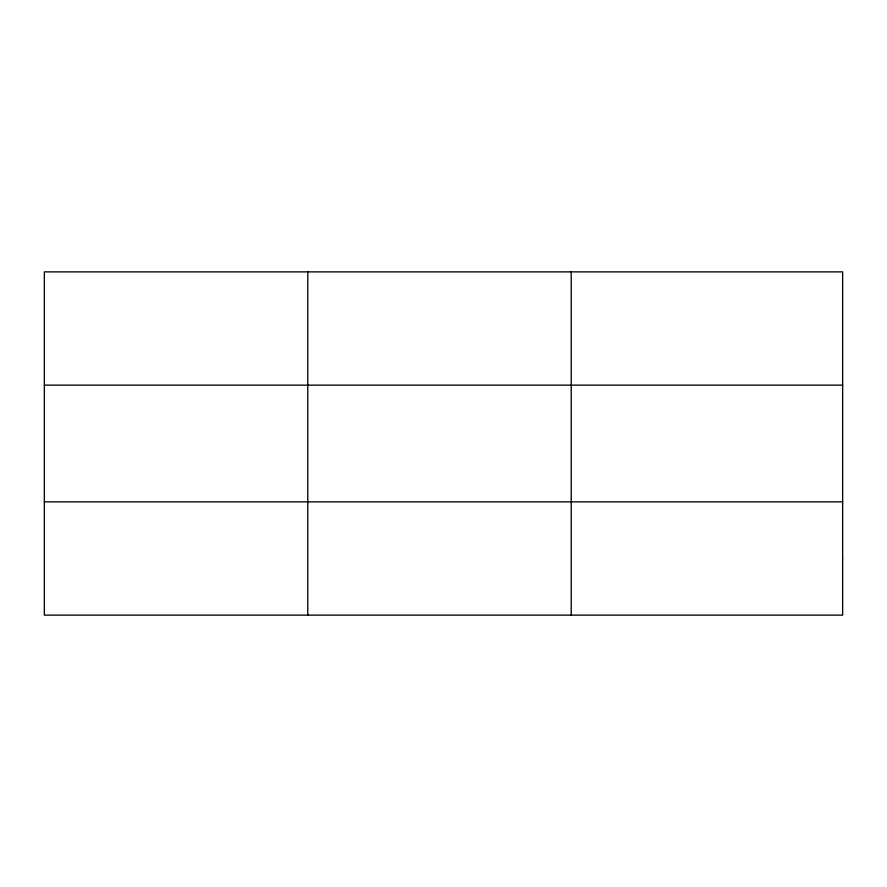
<?xml version="1.0" encoding="UTF-8"?>
<svg xmlns="http://www.w3.org/2000/svg" width="887" height="887" viewBox="0 0 887 887"><rect width="100%" height="100%" fill="white"/><g stroke="black" fill="none" stroke-linecap="round" stroke-linejoin="round"><path stroke-width="1.33" d="M307.789 271.877L307.789 615.123M571.228 271.877L571.228 615.123M44.35 385.146L842.65 385.146M44.35 501.854L842.65 501.854M842.65 558.488L842.65 615.123L44.35 615.123L44.35 271.877L842.65 271.877L842.65 558.488"/></g></svg>
